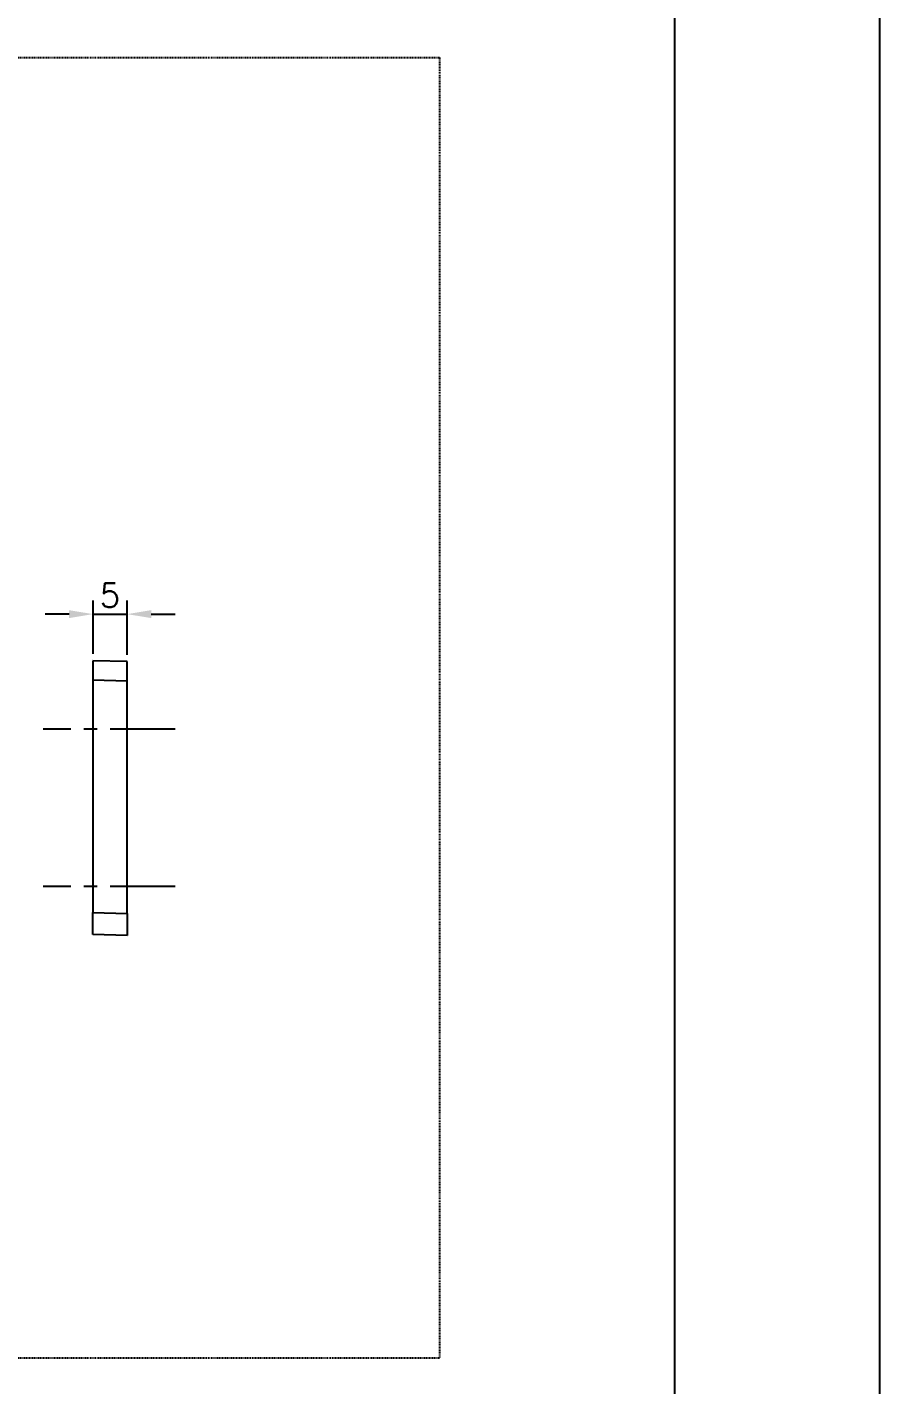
# Model space of a CAD drawing. Header units: millimetres. Extents: x -3879 to -3038, y 219 to 813.
# Drawn here: x -3163 to -3038.4, y 412.7 to 611 of the extents above; entities that cross this region are included whole.
import ezdxf

# ---------------------------------------------------------------- set-up
doc = ezdxf.new("R2010")
doc.units = ezdxf.units.MM
doc.header["$LTSCALE"] = 0.3
for name, pattern in [('CENTER', [50.8, 31.75, -6.35, 6.35, -6.35]), ('PHANTOM', [2.5, 1.25, -0.25, 0.25, -0.25, 0.25, -0.25]), ('PHANTOM2', [1.25, 0.625, -0.125, 0.125, -0.125, 0.125, -0.125])]:
    doc.linetypes.add(name, pattern=pattern)
doc.layers.get('0').update_dxf_attribs({"color": 2})
for name, color, linetype in [('4', 1, 'PHANTOM'), ('CEN', 1, 'CENTER'), ('DWG', 7, 'Continuous'), ('TXT', 4, 'Continuous')]:
    doc.layers.add(name, color=color, linetype=linetype)
doc.styles.add('GHS', font='romans.shx', dxfattribs={"height": 3.5, "bigfont": 'ghs.shx'})
doc.dimstyles.new('LEE', dxfattribs={"dimtxt": 3.5, "dimasz": 3.5, "dimexe": 2, "dimexo": 1, "dimgap": 1, "dimtad": 1, "dimdec": 4, "dimdsep": 46, "dimtxsty": 'GHS', "dimcen": 0, "dimclrd": 2, "dimclre": 2, "dimclrt": 2, "dimadec": 0, "dimazin": 0, "dimtfac": 1, "dimtdec": 4, "dimtmove": 0, "dimatfit": 3, "dimfxl": 0, "dimlwd": -1, "dimlwe": -1, "dimarcsym": 0})

# ---------------------------------------------------------------- blocks, each defined once
blk = doc.blocks.new('BORDER')
blk.add_line((1, 0), (1, 1))
blk = doc.blocks.new('*D12')
at = {"layer": 'Defpoints', "color": 0}
for p in [(-3148.34, 525.29), (-3153.34, 518.48), (-3148.34, 518.35)]:
    blk.add_point(p, dxfattribs=at)
at = {"layer": 'DWG', "color": 2}
for p, q in [((-3153.34, 519.48), (-3153.34, 527.29)), ((-3148.34, 519.35), (-3148.34, 527.29)), ((-3156.84, 525.29), (-3160.34, 525.29)), ((-3153.34, 525.29), (-3148.34, 525.29)), ((-3144.84, 525.29), (-3141.34, 525.29))]:
    blk.add_line(p, q, dxfattribs=at)
for points in [[(-3156.84, 525.87), (-3156.84, 524.71), (-3153.34, 525.29)], [(-3144.84, 525.87), (-3144.84, 524.71), (-3148.34, 525.29)]]:
    blk.add_solid(points, dxfattribs=at)
at = {"layer": 'DWG', "color": 2, "insert": (-3150.84, 528.04), "char_height": 3.5, "attachment_point": 5, "style": 'GHS'}
blk.add_mtext('5', dxfattribs=at)

msp = doc.modelspace()

# ---------------------------------------------------------------- linework, layer by layer
for p, q in [((-3153.34248, 518.47856), (-3153.34249, 515.67946)), ((-3148.34249, 518.35408), (-3153.34248, 518.47856)), ((-3148.34249, 515.5547), (-3148.34249, 518.35408)), ((-3153.34249, 515.67946), (-3148.34249, 515.5547)), ((-3153.34249, 515.67946), (-3153.34249, 481.68132)), ((-3148.34249, 481.55657), (-3148.34249, 515.5547)), ((-3153.34249, 481.68132), (-3148.34249, 481.55657)), ((-3153.34249, 478.47884), (-3153.34249, 481.68132)), ((-3148.34249, 481.55657), (-3148.34249, 478.35408)), ((-3148.34249, 478.35408), (-3153.34249, 478.47884))]:
    msp.add_line(p, q)
at = {"layer": '4', "linetype": 'PHANTOM2'}
for p, q in [((-3272.71555, 606.60434), (-3102.71555, 606.60434)), ((-3102.71555, 606.60434), (-3102.71555, 416.60434)), ((-3102.71555, 416.60434), (-3272.71555, 416.60434))]:
    msp.add_line(p, q, dxfattribs=at)
at = {"layer": 'CEN'}
for p, q in [((-3141.32555, 508.47882), (-3160.61437, 508.47882)), ((-3141.32555, 485.47884), (-3160.61437, 485.47884))]:
    msp.add_line(p, q, dxfattribs=at)
at = {"layer": 'TXT'}
msp.add_line((-3068.40881, 793.48986), (-3068.40881, 239.48986), dxfattribs=at)

# ---------------------------------------------------------------- block references
at = {"xscale": 841, "yscale": 594, "zscale": 841}
msp.add_blockref('BORDER', (-3879.40881, 219.48986), dxfattribs=at)

# ---------------------------------------------------------------- dimensions: what is measured, and where the dimension line sits
at = {"layer": 'DWG'}
dim = msp.add_linear_dim(base=(-3148.34249, 525.28947), p1=(-3153.34248, 518.47856), p2=(-3148.34249, 518.35408), dimstyle='LEE', override={"dimarcsym": 2}, dxfattribs=at)
dim.commit()
dim.dimension.update_dxf_attribs({"geometry": '*D12', "text_midpoint": (-3150.84248, 528.03947)})

doc.saveas('drawing.dxf')
